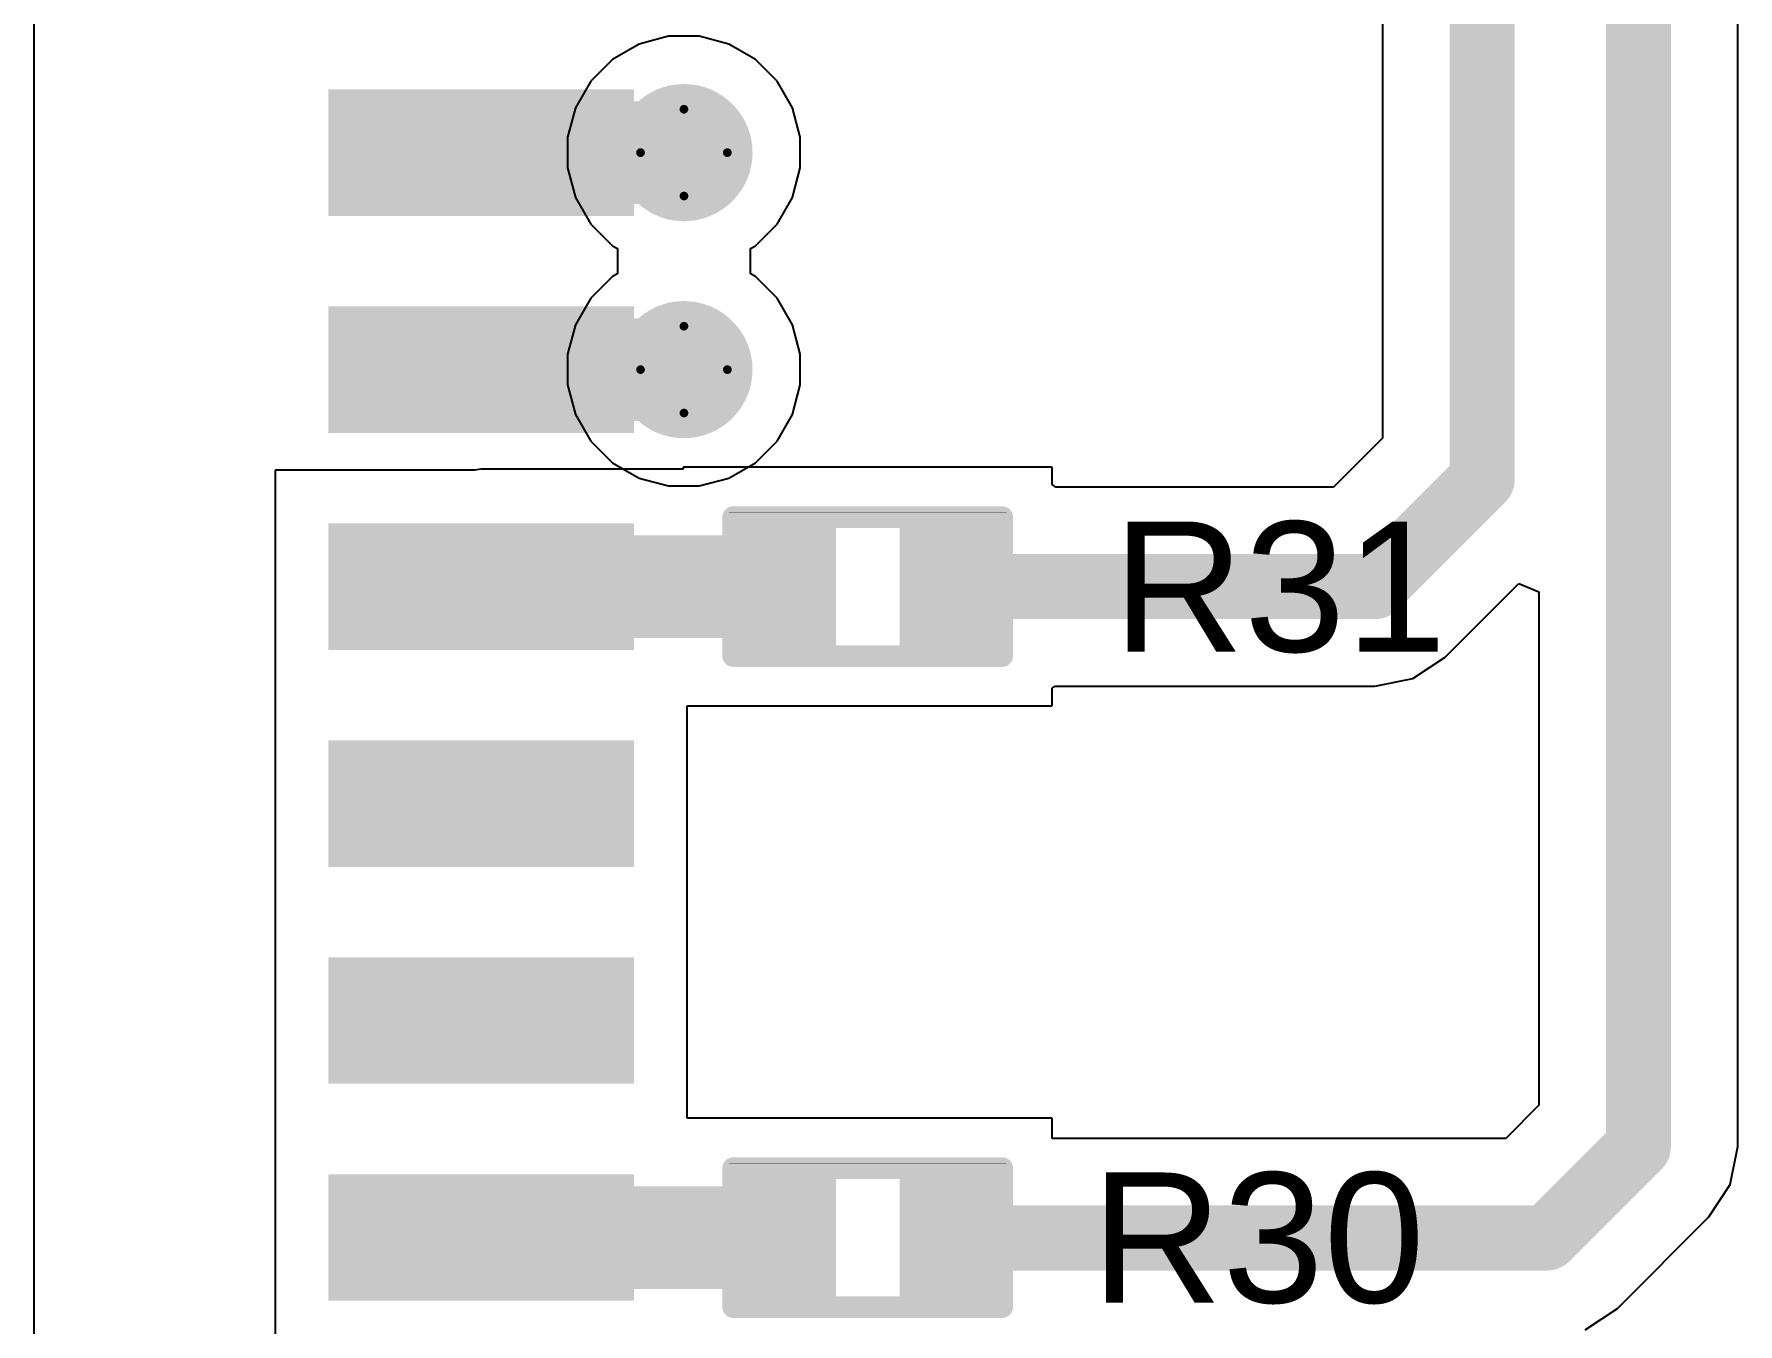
# Model space of a CAD drawing. Header units: inches. Extents: x -17.5 to 14.7, y -6.2 to 5.9.
# Drawn here: x 0.7563 to 1.1489, y 0.5754 to 0.8726 of the extents above; entities that cross this region are included whole.
import ezdxf

# ---------------------------------------------------------------- set-up
doc = ezdxf.new("R2010")
doc.units = ezdxf.units.IN
doc.header["$MEASUREMENT"] = 0
for name, color, linetype in [('Bottom Layer', 5, 'Continuous'), ('Bottom Solder', 6, 'Continuous'), ('Drill Drawing', 1, 'Continuous'), ('Ground Layer', 76, 'Continuous'), ('Power Layer', 16, 'Continuous'), ('Top Layer', 1, 'Continuous'), ('Top Overlay', 2, 'Continuous'), ('Top Paste', 8, 'Continuous'), ('Top Solder', 216, 'Continuous'), ('Via Holes', 16, 'Continuous')]:
    doc.layers.add(name, color=color, linetype=linetype)
doc.styles.add('Arial', font='', dxfattribs={"height": 0.2})
doc.styles.get('Arial').set_extended_font_data('Arial')

# ---------------------------------------------------------------- blocks, each defined once
blk = doc.blocks.new('SOIC_16_300____75')
at = {"layer": 'Top Layer'}
for points in [[(-0.22441, 0.08681), (-0.15945, 0.08681), (-0.15945, 0.06319), (-0.22441, 0.06319)], [(-0.22441, 0.03681), (-0.15945, 0.03681), (-0.15945, 0.01319), (-0.22441, 0.01319)], [(-0.22441, -0.01319), (-0.15945, -0.01319), (-0.15945, -0.03681), (-0.22441, -0.03681)], [(-0.22441, -0.06319), (-0.15945, -0.06319), (-0.15945, -0.08681), (-0.22441, -0.08681)], [(-0.22441, -0.11319), (-0.15945, -0.11319), (-0.15945, -0.13681), (-0.22441, -0.13681)], [(-0.22441, -0.16319), (-0.15945, -0.16319), (-0.15945, -0.18681), (-0.22441, -0.18681)]]:
    blk.add_hatch(color=1, dxfattribs=at).paths.add_polyline_path(points)
at = {"layer": 'Top Paste'}
for points in [[(-0.22441, 0.08681), (-0.15945, 0.08681), (-0.15945, 0.06319), (-0.22441, 0.06319)], [(-0.22441, 0.03681), (-0.15945, 0.03681), (-0.15945, 0.01319), (-0.22441, 0.01319)], [(-0.22441, -0.01319), (-0.15945, -0.01319), (-0.15945, -0.03681), (-0.22441, -0.03681)], [(-0.22441, -0.06319), (-0.15945, -0.06319), (-0.15945, -0.08681), (-0.22441, -0.08681)], [(-0.22441, -0.11319), (-0.15945, -0.11319), (-0.15945, -0.13681), (-0.22441, -0.13681)], [(-0.22441, -0.16319), (-0.15945, -0.16319), (-0.15945, -0.18681), (-0.22441, -0.18681)]]:
    blk.add_hatch(color=8, dxfattribs=at).paths.add_polyline_path(points)
at = {"layer": 'Top Solder'}
for points in [[(-0.22717, 0.08957), (-0.15669, 0.08957), (-0.15669, 0.06043), (-0.22717, 0.06043)], [(-0.22717, 0.03957), (-0.15669, 0.03957), (-0.15669, 0.01043), (-0.22717, 0.01043)], [(-0.22717, -0.01043), (-0.15669, -0.01043), (-0.15669, -0.03957), (-0.22717, -0.03957)], [(-0.22717, -0.06043), (-0.15669, -0.06043), (-0.15669, -0.08957), (-0.22717, -0.08957)], [(-0.22717, -0.11043), (-0.15669, -0.11043), (-0.15669, -0.13957), (-0.22717, -0.13957)], [(-0.22717, -0.16043), (-0.15669, -0.16043), (-0.15669, -0.18957), (-0.22717, -0.18957)]]:
    blk.add_hatch(color=216, dxfattribs=at).paths.add_polyline_path(points)
blk = doc.blocks.new('R___0402_86')
at = {"layer": 'Top Layer'}
for points in [[(-0.0275, -0.0125), (-0.0275, 0.0125), (-0.0095, 0.0125), (-0.0095, -0.0125)], [(0.0095, -0.0125), (0.0095, 0.0125), (0.0275, 0.0125), (0.0275, -0.0125)]]:
    blk.add_hatch(color=1, dxfattribs=at).paths.add_polyline_path(points)
at = {"layer": 'Top Paste'}
for points in [[(-0.0275, -0.0125), (-0.0275, 0.0125), (-0.0095, 0.0125), (-0.0095, -0.0125)], [(0.0095, -0.0125), (0.0095, 0.0125), (0.0275, 0.0125), (0.0275, -0.0125)]]:
    blk.add_hatch(color=8, dxfattribs=at).paths.add_polyline_path(points)
at = {"layer": 'Top Solder'}
for points in [[(-0.02967, -0.01467), (-0.02967, 0.01467), (-0.00733, 0.01467), (-0.00733, -0.01467)], [(0.00733, -0.01467), (0.00733, 0.01467), (0.02967, 0.01467), (0.02967, -0.01467)]]:
    blk.add_hatch(color=216, dxfattribs=at).paths.add_polyline_path(points)
at = {"layer": 'Top Overlay'}
for points in [[(-0.031, 0.016, 0.005, 0.005, 0), (-0.031, -0.016, 0.005, 0.005, 0)], [(0.031, 0.016, 0.005, 0.005, 0), (-0.031, 0.016, 0.005, 0.005, 0)], [(0.031, 0.016, 0.005, 0.005, 0), (0.031, -0.016, 0.005, 0.005, 0)], [(0.031, -0.016, 0.005, 0.005, 0), (-0.031, -0.016, 0.005, 0.005, 0)], [(0.032, -0.017, 0.000127, 0.000127, 0), (-0.032, -0.017, 0.000127, 0.000127, 0)]]:
    blk.add_lwpolyline(points, format="xyseb", dxfattribs=at)
for points in [[(-0.03225, 0.016, 0.0025, 0.0025, 1), (-0.02975, 0.016, 0.0025, 0.0025, 1)], [(-0.03225, 0.016, 0.0025, 0.0025, 1), (-0.02975, 0.016, 0.0025, 0.0025, 1)], [(0.02975, 0.016, 0.0025, 0.0025, 1), (0.03225, 0.016, 0.0025, 0.0025, 1)], [(0.02975, 0.016, 0.0025, 0.0025, 1), (0.03225, 0.016, 0.0025, 0.0025, 1)], [(-0.03225, -0.016, 0.0025, 0.0025, 1), (-0.02975, -0.016, 0.0025, 0.0025, 1)], [(-0.03225, -0.016, 0.0025, 0.0025, 1), (-0.02975, -0.016, 0.0025, 0.0025, 1)], [(0.02975, -0.016, 0.0025, 0.0025, 1), (0.03225, -0.016, 0.0025, 0.0025, 1)], [(0.02975, -0.016, 0.0025, 0.0025, 1), (0.03225, -0.016, 0.0025, 0.0025, 1)], [(-0.03203, -0.017, 0.0000635, 0.0000635, 1), (-0.03197, -0.017, 0.0000635, 0.0000635, 1)], [(0.03197, -0.017, 0.0000635, 0.0000635, 1), (0.03203, -0.017, 0.0000635, 0.0000635, 1)]]:
    blk.add_lwpolyline(points, format="xyseb", close=True, dxfattribs=at)
blk = doc.blocks.new('R___0402_87')
at = {"layer": 'Top Layer'}
for points in [[(-0.0275, -0.0125), (-0.0275, 0.0125), (-0.0095, 0.0125), (-0.0095, -0.0125)], [(0.0095, -0.0125), (0.0095, 0.0125), (0.0275, 0.0125), (0.0275, -0.0125)]]:
    blk.add_hatch(color=1, dxfattribs=at).paths.add_polyline_path(points)
at = {"layer": 'Top Paste'}
for points in [[(-0.0275, -0.0125), (-0.0275, 0.0125), (-0.0095, 0.0125), (-0.0095, -0.0125)], [(0.0095, -0.0125), (0.0095, 0.0125), (0.0275, 0.0125), (0.0275, -0.0125)]]:
    blk.add_hatch(color=8, dxfattribs=at).paths.add_polyline_path(points)
at = {"layer": 'Top Solder'}
for points in [[(-0.02967, -0.01467), (-0.02967, 0.01467), (-0.00733, 0.01467), (-0.00733, -0.01467)], [(0.00733, -0.01467), (0.00733, 0.01467), (0.02967, 0.01467), (0.02967, -0.01467)]]:
    blk.add_hatch(color=216, dxfattribs=at).paths.add_polyline_path(points)
at = {"layer": 'Top Overlay'}
for points in [[(-0.031, 0.016, 0.005, 0.005, 0), (-0.031, -0.016, 0.005, 0.005, 0)], [(0.031, 0.016, 0.005, 0.005, 0), (-0.031, 0.016, 0.005, 0.005, 0)], [(0.031, 0.016, 0.005, 0.005, 0), (0.031, -0.016, 0.005, 0.005, 0)], [(0.031, -0.016, 0.005, 0.005, 0), (-0.031, -0.016, 0.005, 0.005, 0)], [(0.032, -0.017, 0.000127, 0.000127, 0), (-0.032, -0.017, 0.000127, 0.000127, 0)]]:
    blk.add_lwpolyline(points, format="xyseb", dxfattribs=at)
for points in [[(-0.03225, 0.016, 0.0025, 0.0025, 1), (-0.02975, 0.016, 0.0025, 0.0025, 1)], [(-0.03225, 0.016, 0.0025, 0.0025, 1), (-0.02975, 0.016, 0.0025, 0.0025, 1)], [(0.02975, 0.016, 0.0025, 0.0025, 1), (0.03225, 0.016, 0.0025, 0.0025, 1)], [(0.02975, 0.016, 0.0025, 0.0025, 1), (0.03225, 0.016, 0.0025, 0.0025, 1)], [(-0.03225, -0.016, 0.0025, 0.0025, 1), (-0.02975, -0.016, 0.0025, 0.0025, 1)], [(-0.03225, -0.016, 0.0025, 0.0025, 1), (-0.02975, -0.016, 0.0025, 0.0025, 1)], [(0.02975, -0.016, 0.0025, 0.0025, 1), (0.03225, -0.016, 0.0025, 0.0025, 1)], [(0.02975, -0.016, 0.0025, 0.0025, 1), (0.03225, -0.016, 0.0025, 0.0025, 1)], [(-0.03203, -0.017, 0.0000635, 0.0000635, 1), (-0.03197, -0.017, 0.0000635, 0.0000635, 1)], [(0.03197, -0.017, 0.0000635, 0.0000635, 1), (0.03203, -0.017, 0.0000635, 0.0000635, 1)]]:
    blk.add_lwpolyline(points, format="xyseb", close=True, dxfattribs=at)

msp = doc.modelspace()

# ---------------------------------------------------------------- hatches: boundary and pattern name
at = {"layer": 'Bottom Layer'}
h = msp.add_hatch(color=5, dxfattribs=at)
edge = h.paths.add_edge_path()
edge.add_arc((0.90604, 0.84527), 0.01181, 0, 360)
h = msp.add_hatch(color=5, dxfattribs=at)
edge = h.paths.add_edge_path()
edge.add_arc((0.90604, 0.79527), 0.01181, 0, 360)
at = {"layer": 'Bottom Solder'}
h = msp.add_hatch(color=6, dxfattribs=at)
edge = h.paths.add_edge_path()
edge.add_arc((0.90604, 0.84527), 0.01581, 0, 360)
h = msp.add_hatch(color=6, dxfattribs=at)
edge = h.paths.add_edge_path()
edge.add_arc((0.90604, 0.79527), 0.01581, 0, 360)
at = {"layer": 'Ground Layer'}
h = msp.add_hatch(color=76, dxfattribs=at)
edge = h.paths.add_edge_path()
edge.add_arc((0.90604, 0.84527), 0.01181, 0, 360)
h = msp.add_hatch(color=76, dxfattribs=at)
edge = h.paths.add_edge_path()
edge.add_arc((0.90604, 0.79527), 0.01181, 0, 360)
at = {"layer": 'Power Layer'}
h = msp.add_hatch(color=16, dxfattribs=at)
edge = h.paths.add_edge_path()
edge.add_arc((0.90604, 0.84527), 0.01181, 0, 360)
h = msp.add_hatch(color=16, dxfattribs=at)
edge = h.paths.add_edge_path()
edge.add_arc((0.90604, 0.79527), 0.01181, 0, 360)
at = {"layer": 'Top Layer'}
for points in [[(0.85932, 0.85707), (0.85932, 0.83346), (0.90604, 0.83346), (0.90604, 0.85707)], [(0.85932, 0.80707), (0.85932, 0.78346), (0.90604, 0.78346), (0.90604, 0.80707)], [(0.85932, 0.73346), (0.92989, 0.73346), (0.92989, 0.75708), (0.85932, 0.75708)], [(0.96111, 0.75712), (0.96111, 0.73352), (0.98134, 0.73352), (0.98134, 0.75712)], [(0.85932, 0.58346), (0.92989, 0.58346), (0.92989, 0.60708), (0.85932, 0.60708)]]:
    msp.add_hatch(color=1, dxfattribs=at).paths.add_polyline_path(points)
h = msp.add_hatch(color=1, dxfattribs=at)
edge = h.paths.add_edge_path()
edge.add_arc((0.90604, 0.84527), 0.01181, 0, 360)
h = msp.add_hatch(color=1, dxfattribs=at)
edge = h.paths.add_edge_path()
edge.add_arc((0.90604, 0.79527), 0.01181, 0, 360)
at = {"layer": 'Top Solder'}
h = msp.add_hatch(color=216, dxfattribs=at)
edge = h.paths.add_edge_path()
edge.add_arc((0.90604, 0.84527), 0.01581, 0, 360)
h = msp.add_hatch(color=216, dxfattribs=at)
edge = h.paths.add_edge_path()
edge.add_arc((0.90604, 0.79527), 0.01581, 0, 360)
at = {"layer": 'Via Holes'}
h = msp.add_hatch(color=7, dxfattribs=at)
edge = h.paths.add_edge_path()
edge.add_arc((0.90604, 0.84527), 0.00591, 0, 360)
h = msp.add_hatch(color=7, dxfattribs=at)
edge = h.paths.add_edge_path()
edge.add_arc((0.90604, 0.79527), 0.00591, 0, 360)

# ---------------------------------------------------------------- linework, layer by layer
at = {"layer": 'Drill Drawing'}
for points in [[(0.89604, 0.84527, 0.002, 0.002, 0), (0.90604, 0.85527, 0.002, 0.002, 0)], [(0.90604, 0.85527, 0.002, 0.002, 0), (0.91604, 0.84527, 0.002, 0.002, 0)], [(0.89604, 0.84527, 0.002, 0.002, 0), (0.90604, 0.83527, 0.002, 0.002, 0)], [(0.90604, 0.83527, 0.002, 0.002, 0), (0.91604, 0.84527, 0.002, 0.002, 0)], [(0.89604, 0.79527, 0.002, 0.002, 0), (0.90604, 0.80527, 0.002, 0.002, 0)], [(0.90604, 0.80527, 0.002, 0.002, 0), (0.91604, 0.79527, 0.002, 0.002, 0)], [(0.89604, 0.79527, 0.002, 0.002, 0), (0.90604, 0.78527, 0.002, 0.002, 0)], [(0.90604, 0.78527, 0.002, 0.002, 0), (0.91604, 0.79527, 0.002, 0.002, 0)]]:
    msp.add_lwpolyline(points, format="xyseb", dxfattribs=at)
for points in [[(0.90554, 0.85527, 0.001, 0.001, 1), (0.90654, 0.85527, 0.001, 0.001, 1)], [(0.90554, 0.85527, 0.001, 0.001, 1), (0.90654, 0.85527, 0.001, 0.001, 1)], [(0.89554, 0.84527, 0.001, 0.001, 1), (0.89654, 0.84527, 0.001, 0.001, 1)], [(0.89554, 0.84527, 0.001, 0.001, 1), (0.89654, 0.84527, 0.001, 0.001, 1)], [(0.91554, 0.84527, 0.001, 0.001, 1), (0.91654, 0.84527, 0.001, 0.001, 1)], [(0.91554, 0.84527, 0.001, 0.001, 1), (0.91654, 0.84527, 0.001, 0.001, 1)], [(0.90554, 0.83527, 0.001, 0.001, 1), (0.90654, 0.83527, 0.001, 0.001, 1)], [(0.90554, 0.83527, 0.001, 0.001, 1), (0.90654, 0.83527, 0.001, 0.001, 1)], [(0.90554, 0.80527, 0.001, 0.001, 1), (0.90654, 0.80527, 0.001, 0.001, 1)], [(0.90554, 0.80527, 0.001, 0.001, 1), (0.90654, 0.80527, 0.001, 0.001, 1)], [(0.89554, 0.79527, 0.001, 0.001, 1), (0.89654, 0.79527, 0.001, 0.001, 1)], [(0.89554, 0.79527, 0.001, 0.001, 1), (0.89654, 0.79527, 0.001, 0.001, 1)], [(0.91554, 0.79527, 0.001, 0.001, 1), (0.91654, 0.79527, 0.001, 0.001, 1)], [(0.91554, 0.79527, 0.001, 0.001, 1), (0.91654, 0.79527, 0.001, 0.001, 1)], [(0.90554, 0.78527, 0.001, 0.001, 1), (0.90654, 0.78527, 0.001, 0.001, 1)], [(0.90554, 0.78527, 0.001, 0.001, 1), (0.90654, 0.78527, 0.001, 0.001, 1)]]:
    msp.add_lwpolyline(points, format="xyseb", close=True, dxfattribs=at)
at = {"layer": 'Power Layer'}
for p, q in [((0.75627, -0.16056), (0.75627, 1.17402)), ((0.90251, 0.87208), (0.89569, 0.87025)), ((0.90957, 0.87208), (0.90251, 0.87208)), ((0.91638, 0.87025), (0.90957, 0.87208)), ((0.89569, 0.87025), (0.88957, 0.86672)), ((0.9225, 0.86672), (0.91638, 0.87025)), ((0.88957, 0.86672), (0.88458, 0.86173)), ((0.92749, 0.86173), (0.9225, 0.86672)), ((0.88458, 0.86173), (0.88105, 0.85562)), ((0.93102, 0.85562), (0.92749, 0.86173)), ((0.88105, 0.85562), (0.87922, 0.8488)), ((0.93285, 0.8488), (0.93102, 0.85562)), ((0.87922, 0.8488), (0.87922, 0.84174)), ((0.93285, 0.84174), (0.93285, 0.8488)), ((0.87922, 0.84174), (0.88105, 0.83492)), ((0.93102, 0.83492), (0.93285, 0.84174)), ((0.88105, 0.83492), (0.88458, 0.8288)), ((0.92749, 0.8288), (0.93102, 0.83492)), ((0.88458, 0.8288), (0.88957, 0.82381)), ((0.9225, 0.82381), (0.92749, 0.8288)), ((0.88957, 0.82381), (0.89071, 0.82315)), ((0.89071, 0.82315), (0.89071, 0.81738)), ((0.92136, 0.82315), (0.9225, 0.82381)), ((0.92136, 0.81738), (0.92136, 0.82315)), ((0.89071, 0.81738), (0.88957, 0.81672)), ((0.9225, 0.81672), (0.92136, 0.81738)), ((0.88957, 0.81672), (0.88458, 0.81173)), ((0.92749, 0.81173), (0.9225, 0.81672)), ((0.88458, 0.81173), (0.88105, 0.80562)), ((0.93102, 0.80562), (0.92749, 0.81173)), ((0.88105, 0.80562), (0.87922, 0.7988)), ((0.93285, 0.7988), (0.93102, 0.80562)), ((0.87922, 0.7988), (0.87922, 0.79174)), ((0.93285, 0.79174), (0.93285, 0.7988)), ((0.87922, 0.79174), (0.88105, 0.78492)), ((0.93102, 0.78492), (0.93285, 0.79174)), ((0.88105, 0.78492), (0.88458, 0.7788)), ((0.92749, 0.7788), (0.93102, 0.78492)), ((0.88458, 0.7788), (0.88957, 0.77381)), ((0.9225, 0.77381), (0.92749, 0.7788)), ((0.88957, 0.77381), (0.89569, 0.77028)), ((0.91638, 0.77028), (0.9225, 0.77381)), ((0.89569, 0.77028), (0.90251, 0.76846)), ((0.90957, 0.76846), (0.91638, 0.77028)), ((0.90251, 0.76846), (0.90957, 0.76846))]:
    msp.add_line(p, q, dxfattribs=at)
at = {"layer": 'Top Layer'}
for p, q in [((1.06706, 1.05954), (1.06706, 0.7795)), ((1.14894, 0.61626), (1.14894, 1.0355)), ((1.06706, 0.7795), (1.05576, 0.76821)), ((0.85784, 0.77208), (0.81184, 0.77208)), ((0.81184, 0.77208), (0.81184, 0.71846)), ((0.85932, 0.77237), (0.85784, 0.77208)), ((0.90589, 0.77237), (0.85932, 0.77237)), ((0.99089, 0.77277), (0.90589, 0.77277)), ((0.90589, 0.77277), (0.90589, 0.77237)), ((0.99089, 0.76878), (0.99089, 0.77277)), ((0.99174, 0.76821), (0.99089, 0.76878)), ((1.05576, 0.76821), (0.99174, 0.76821)), ((1.08149, 0.72905), (1.09844, 0.746)), ((1.09844, 0.746), (1.10306, 0.74408)), ((1.10306, 0.74408), (1.10306, 0.62576)), ((1.07405, 0.72407), (1.08149, 0.72905)), ((1.06527, 0.72233), (1.07405, 0.72407)), ((0.99089, 0.72186), (0.99159, 0.72233)), ((0.99089, 0.71777), (0.99089, 0.72186)), ((0.99159, 0.72233), (1.06527, 0.72233)), ((0.81184, 0.71846), (0.81184, 0.66846)), ((0.9068, 0.66846), (0.9068, 0.71777)), ((0.9068, 0.71777), (0.99089, 0.71777)), ((0.81184, 0.66846), (0.81184, 0.61846)), ((0.9068, 0.62277), (0.9068, 0.66846)), ((1.10306, 0.62576), (1.09542, 0.61812)), ((0.99089, 0.62277), (0.9068, 0.62277)), ((0.99089, 0.61812), (0.99089, 0.62277)), ((0.81184, 0.61846), (0.81184, 0.56846)), ((1.09542, 0.61812), (0.99089, 0.61812)), ((1.14719, 0.60748), (1.14894, 0.61626)), ((1.14222, 0.60004), (1.14719, 0.60748)), ((1.12115, 0.57896), (1.14222, 0.60004)), ((1.1137, 0.57399), (1.12115, 0.57896))]:
    msp.add_line(p, q, dxfattribs=at)
for points in [[(1.09, 0.77, 0.015, 0.015, 0), (1.09, 1.05954, 0.015, 0.015, 0)], [(1.126, 0.61626, 0.015, 0.015, 0), (1.126, 1.045, 0.015, 0.015, 0)], [(0.85932, 0.84527, 0.01, 0.01, 0), (0.90604, 0.84527, 0.01, 0.01, 0)], [(0.85932, 0.79527, 0.01, 0.01, 0), (0.90604, 0.79527, 0.01, 0.01, 0)], [(1.06527, 0.74527, 0.015, 0.015, 0), (1.09, 0.77, 0.015, 0.015, 0)], [(0.96689, 0.74527, 0.015, 0.015, 0), (1.06527, 0.74527, 0.015, 0.015, 0)], [(1.10492, 0.59518, 0.015, 0.015, 0), (1.126, 0.61626, 0.015, 0.015, 0)], [(0.96689, 0.59518, 0.015, 0.015, 0), (1.10492, 0.59518, 0.015, 0.015, 0)]]:
    msp.add_lwpolyline(points, format="xyseb", dxfattribs=at)
for points in [[(0.85682, 0.84527, 0.005, 0.005, 1), (0.86182, 0.84527, 0.005, 0.005, 1)], [(0.90354, 0.84527, 0.005, 0.005, 1), (0.90854, 0.84527, 0.005, 0.005, 1)], [(0.85682, 0.79527, 0.005, 0.005, 1), (0.86182, 0.79527, 0.005, 0.005, 1)], [(0.90354, 0.79527, 0.005, 0.005, 1), (0.90854, 0.79527, 0.005, 0.005, 1)], [(1.08625, 0.77, 0.0075, 0.0075, 1), (1.09375, 0.77, 0.0075, 0.0075, 1)], [(1.08625, 0.77, 0.0075, 0.0075, 1), (1.09375, 0.77, 0.0075, 0.0075, 1)], [(0.96314, 0.74527, 0.0075, 0.0075, 1), (0.97064, 0.74527, 0.0075, 0.0075, 1)], [(1.06152, 0.74527, 0.0075, 0.0075, 1), (1.06902, 0.74527, 0.0075, 0.0075, 1)], [(1.06152, 0.74527, 0.0075, 0.0075, 1), (1.06902, 0.74527, 0.0075, 0.0075, 1)], [(1.12225, 0.61626, 0.0075, 0.0075, 1), (1.12975, 0.61626, 0.0075, 0.0075, 1)], [(1.12225, 0.61626, 0.0075, 0.0075, 1), (1.12975, 0.61626, 0.0075, 0.0075, 1)], [(0.96314, 0.59518, 0.0075, 0.0075, 1), (0.97064, 0.59518, 0.0075, 0.0075, 1)], [(1.10117, 0.59518, 0.0075, 0.0075, 1), (1.10867, 0.59518, 0.0075, 0.0075, 1)], [(1.10117, 0.59518, 0.0075, 0.0075, 1), (1.10867, 0.59518, 0.0075, 0.0075, 1)]]:
    msp.add_lwpolyline(points, format="xyseb", close=True, dxfattribs=at)

# ---------------------------------------------------------------- block references
at = {"rotation": 180}
for name, p in [('SOIC_16_300____75', (0.66739, 0.67027)), ('R___0402_86', (0.94839, 0.74527)), ('R___0402_87', (0.94839, 0.59527))]:
    msp.add_blockref(name, p, dxfattribs=at)

# ---------------------------------------------------------------- texts
at = {"layer": 'Top Overlay', "style": 'Arial'}
for s, p in [('R31', (1.0049, 0.73027)), ('R30', (0.9999, 0.58027))]:
    msp.add_text(s, height=0.03, dxfattribs=at).set_placement(p)

doc.saveas('drawing.dxf')
